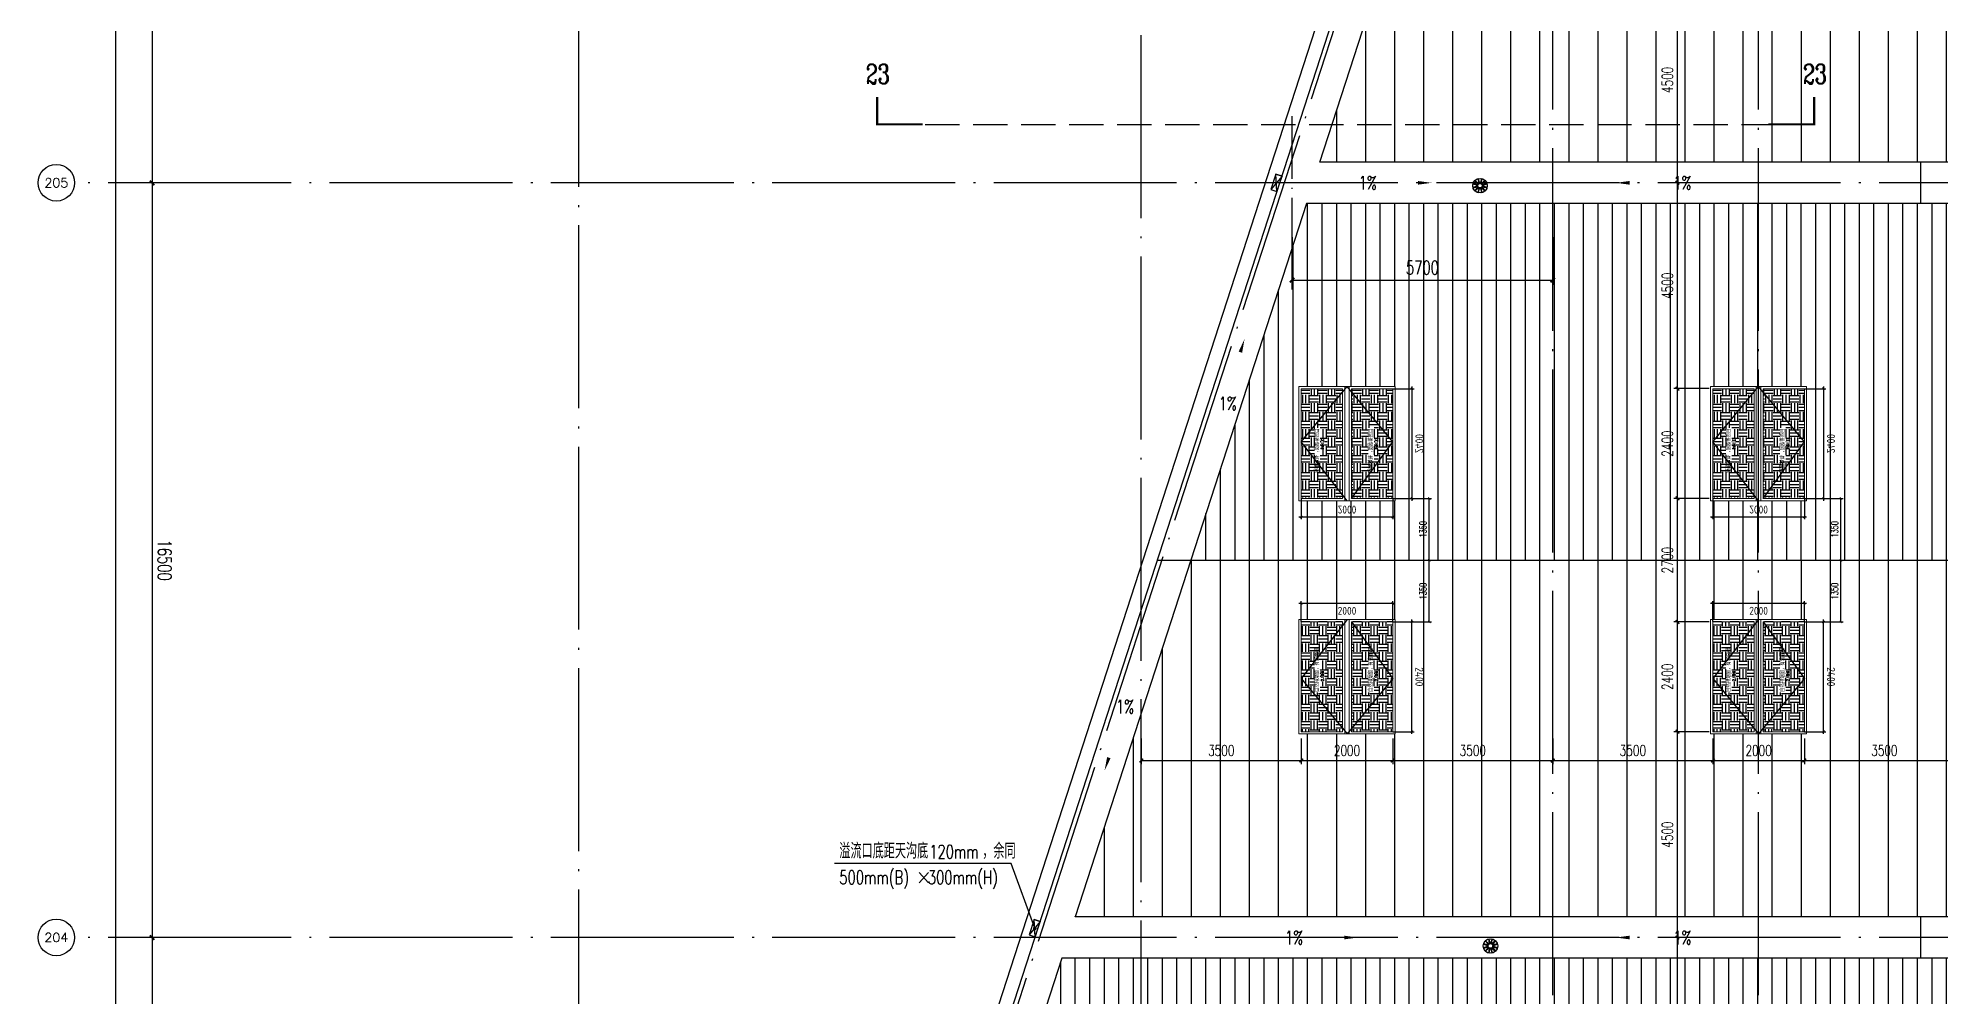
# Model space of a CAD drawing. Extents: x -1313754 to 847533, y 489853 to 941203.
# Drawn here: x 203025 to 244633, y 688271 to 709235 of the extents above; entities that cross this region are included whole.
import ezdxf
from ezdxf.enums import TextEntityAlignment as Align

# ---------------------------------------------------------------- set-up
doc = ezdxf.new("R2010")
doc.units = 0
doc.header["$LTSCALE"] = 1000
doc.header["$MEASUREMENT"] = 0
for name, pattern in [('DASH', [0.35, 0.25, -0.1]), ('DOTE', [2.42, 2, -0.2, 0.02, -0.2]), ('HIDDEN', [9.525, 6.35, -3.175])]:
    doc.linetypes.add(name, pattern=pattern)
doc.layers.get('Defpoints').update_dxf_attribs({"color": 210})
for name, color, linetype in [('A-AXIS-D', 1, 'Continuous'), ('A-AXIS-DOTE', 14, 'DOTE'), ('A-AXIS-DP', 126, 'Continuous'), ('A-AXIS-SYMB', 3, 'Continuous'), ('A-DRAIN', 142, 'Continuous'), ('A-HATCH-2', 251, 'Continuous'), ('A-LIN-V', 9, 'Continuous'), ('A-SFCE', 30, 'Continuous'), ('A-WINDOW', 140, 'Continuous'), ('AS-WALL', 40, 'Continuous'), ('DIM_SYMB', 3, 'Continuous'), ('PUB_TEXT', 7, 'Continuous'), ('SPACE', 7, 'Continuous'), ('SPACE_HATCH', 8, 'Continuous'), ('参考线', 8, 'Continuous'), ('外框', 1, 'HIDDEN'), ('虹吸溢流', 3, 'Continuous'), ('虹吸雨水斗', 6, 'Continuous'), ('虹吸雨水标注XT', 7, 'Continuous')]:
    doc.layers.add(name, color=color, linetype=linetype)
doc.layers.add('成型线', color=3, linetype='Continuous', lineweight=18)
doc.styles.add('_TCH_AXIS', font='COMPLEX', dxfattribs={"bigfont": 'GBCBIG'})
doc.styles.add('_TCH_DIM', font='SIMPLEX', dxfattribs={"bigfont": 'GBCBIG'})
doc.styles.add('_TCH_DIM_T3', font='SIMPLEX', dxfattribs={"width": 0.705882, "bigfont": 'GBCBIG'})
doc.styles.add('_TCH_LABEL', font='COMPLEX', dxfattribs={"bigfont": 'GBCBIG'})
doc.styles.add('_TCH_SPACE', font='SIMPLEX', dxfattribs={"height": 5, "bigfont": 'GBCBIG'})
doc.styles.get("Standard").update_dxf_attribs({"font": 'gbenor.shx', "bigfont": 'gbcbig.shx'})
doc.dimstyles.new('_TCH_ARCH&&100', dxfattribs={"dimtxt": 297.5, "dimasz": 100, "dimexe": 100, "dimexo": 100, "dimgap": 126.25, "dimtad": 1, "dimdec": 0, "dimzin": 0, "dimdsep": 46, "dimtxsty": '_TCH_DIM_T3', "dimblk": 'ARCHTICK', "dimcen": 0.09, "dimclrt": 7, "dimazin": 2, "dimtfac": 1, "dimtdec": 0, "dimtix": 1, "dimtmove": 2, "dimatfit": 3, "dimfxl": 0, "dimtolj": 1, "dimtzin": 0, "dimarcsym": 0})
doc.dimstyles.new('_TCH_ARCH&&50', dxfattribs={"dimtxt": 148.75, "dimasz": 50, "dimexe": 50, "dimexo": 50, "dimgap": 63.125, "dimtad": 1, "dimdec": 0, "dimzin": 0, "dimdsep": 46, "dimtxsty": '_TCH_DIM_T3', "dimblk": 'ARCHTICK', "dimcen": 0.09, "dimclrt": 7, "dimazin": 2, "dimtfac": 1, "dimtdec": 0, "dimtix": 1, "dimtmove": 2, "dimatfit": 3, "dimfxl": 0, "dimtolj": 1, "dimtzin": 0, "dimarcsym": 0})
doc.dimstyles.new('_TCH_ARCH&&80', dxfattribs={"dimtxt": 238, "dimasz": 80, "dimexe": 80, "dimexo": 80, "dimgap": 101, "dimtad": 1, "dimdec": 0, "dimzin": 0, "dimdsep": 46, "dimtxsty": '_TCH_DIM_T3', "dimblk": 'ARCHTICK', "dimcen": 0.09, "dimclrt": 7, "dimazin": 2, "dimtfac": 1, "dimtdec": 0, "dimtix": 1, "dimtmove": 2, "dimatfit": 3, "dimfxl": 0, "dimtolj": 1, "dimtzin": 0, "dimarcsym": 0})
pattern_1 = [(90, (-500100, 0), (-317.5, 0), [])]
pattern_2 = [(90, (-500100, 0), (-635, 0), [])]
pattern_3 = [(0, (0, 0), (187.5, 187.5), [187.5, -187.5]), (0, (0, 70.31), (187.5, 187.5), [187.5, -187.5]), (0, (0, 140.62), (187.5, 187.5), [187.5, -187.5]), (90, (23.44, 164.06), (-187.5, 187.5), [187.5, -187.5]), (90, (93.75, 164.06), (-187.5, 187.5), [187.5, -187.5]), (90, (164.06, 164.06), (-187.5, 187.5), [187.5, -187.5])]

# ---------------------------------------------------------------- blocks, each defined once
blk = doc.blocks.new('rrrrrrrrrrrrrrrrrrrrr')
at = {"layer": 'A-HATCH-2'}
h = blk.add_hatch(dxfattribs=at)
h.set_pattern_fill('ANSI31', color=256, scale=400, angle=45)
h.set_pattern_definition(pattern_2)
h.paths.add_polyline_path([(-266220, 714320), (-133684.3, 714320), (-128454.2, 714320), (-128454.2, 706520), (-269045, 706520), (-266514.8, 714320), (-262540, 714320)])
h = blk.add_hatch(dxfattribs=at)
h.set_pattern_fill('ANSI31', color=256, scale=200, angle=45)
h.set_pattern_definition(pattern_1)
h.paths.add_polyline_path([(-266220, 697820), (-133684.3, 697820), (-128454.2, 697820), (-128454.2, 705620), (-269337, 705620), (-271867.2, 697820), (-262540, 697820)])
h = blk.add_hatch(dxfattribs=at)
h.set_pattern_fill('ANSI31', color=256, scale=400, angle=45)
h.set_pattern_definition(pattern_2)
h.paths.add_polyline_path([(-266220, 697820), (-133684.3, 697820), (-128454.2, 697820), (-128454.2, 690020), (-274397.4, 690020), (-271867.2, 697820), (-262540, 697820)])
h = blk.add_hatch(dxfattribs=at)
h.set_pattern_fill('ANSI31', color=256, scale=200, angle=45)
h.set_pattern_definition(pattern_1)
h.paths.add_polyline_path([(-266220, 681320), (-133684.3, 681320), (-128454.2, 681320), (-128454.2, 689120), (-274689.3, 689120), (-277219.5, 681320), (-262540, 681320)])
at = {"layer": 'A-LIN-V'}
for points in [[(-128454.2, 706520), (-269045, 706520), (-263984.6, 722120), (-128454.2, 722120)], [(-128454.2, 705620), (-269337, 705620), (-274397.4, 690020)], [(-128454.2, 690020), (-274397.4, 690020)], [(-274689.3, 689120), (-279749.7, 673520)], [(-128454.2, 689120), (-274689.3, 689120)]]:
    blk.add_lwpolyline(points, dxfattribs=at)
at = {"layer": 'A-SFCE'}
for points in [[(-285554.2, 654570), (-286154.2, 654570), (-286154.2, 639420), (-128154.2, 639420), (-128154.2, 639420), (-128154.2, 723220), (-264679.1, 723220), (-286154.2, 657017.5), (-286154.2, 656070)], [(-285854.2, 654270), (-285854.2, 639720), (-128454.2, 639720), (-128454.2, 722920), (-264461, 722920), (-285854.2, 656970), (-285854.2, 656370)], [(-272605, 697820), (-128454.2, 697820)]]:
    blk.add_lwpolyline(points, dxfattribs=at)
blk = doc.blocks.new('_ArchTick')
at = {"color": 0, "linetype": 'ByBlock', "const_width": 0.4}
blk.add_lwpolyline([(-0.5, -0.5), (0.5, 0.5)], dxfattribs=at)
blk = doc.blocks.new('44')
at = {"layer": 'A-AXIS-DP', "color": 1}
for p, q in [((280302, 745270), (280302, 747370)), ((277446, 744900), (279946, 744900))]:
    blk.add_line(p, q, dxfattribs=at)
for p, xscale, yscale, zscale, rotation in [((280302, 747320), -50.00000000000003, 50.00000000000003, 50.00000000000001, 270), ((280302, 745320), -50.00000000000001, 50.00000000000001, 50.00000000000001, 90), ((279896, 744900), -50, 50, 50, 180)]:
    blk.add_blockref('_ArchTick', p, dxfattribs=dict(at, xscale=xscale, yscale=yscale, zscale=zscale, rotation=rotation))
at = {"layer": 'A-AXIS-DP', "color": 1, "xscale": -50, "yscale": 50, "zscale": 50}
blk.add_blockref('_ArchTick', (277496, 744900), dxfattribs=at)
at = {"layer": 'A-AXIS-DP', "color": 1, "insert": (278696, 744737), "char_height": 175, "attachment_point": 5, "rotation": 180}
blk.add_mtext('\\A1;2400', dxfattribs=at)
blk.add_wipeout([(277446, 745270), (279946, 745270), (279946, 747370), (277446, 747370)]).dxf.layer = '参考线'
at = {"layer": 'SPACE_HATCH'}
h = blk.add_hatch(dxfattribs=at)
h.set_pattern_fill('土壤', color=1, scale=50, style=0)
h.set_pattern_definition(pattern_3)
h.paths.add_polyline_path([(277496, 746420), (279896, 746420), (279896, 747320), (277496, 747320)])
h.paths.add_polyline_path([(278352, 746904), (279057, 746904), (279057, 747034), (278352, 747034)])
h.paths.add_polyline_path([(278591, 746811), (278817, 746811), (278817, 746895), (278591, 746895)])
h = blk.add_hatch(dxfattribs=at)
h.set_pattern_fill('土壤', color=1, scale=50, style=0)
h.set_pattern_definition(pattern_3)
h.paths.add_polyline_path([(277496, 746220), (279896, 746220), (279896, 745320), (277496, 745320)])
h.paths.add_polyline_path([(278352, 745724), (279057, 745724), (279057, 745854), (278352, 745854)])
h.paths.add_polyline_path([(278591, 745631), (278817, 745631), (278817, 745715), (278591, 745715)])
at = {"layer": 'A-AXIS-DP', "color": 1}
for p, q in [((279906, 747320), (280352, 747320)), ((277496, 745320), (277496, 744850)), ((279896, 745320), (279896, 744850)), ((279906, 745320), (280352, 745320))]:
    blk.add_line(p, q, dxfattribs=at)
at = {"layer": '外框'}
for points in [[(279946, 746320), (278658, 747320), (277446, 746320)], [(279896, 746220), (278658, 745320), (277446, 746320)]]:
    blk.add_lwpolyline(points, dxfattribs=at)
at = {"layer": '成型线'}
for p, q in [((279946, 745270), (279946, 747370)), ((277446, 746370), (279946, 746370)), ((277446, 746270), (279946, 746270)), ((277496, 746420), (279896, 746420)), ((277496, 746220), (279896, 746220))]:
    blk.add_line(p, q, dxfattribs=at)
for points in [[(279946, 745270), (277446, 745270), (277446, 747370), (279946, 747370)], [(277496, 746420), (277496, 747320), (279896, 747320), (279896, 746420)], [(279896, 746220), (279896, 745320), (277496, 745320), (277496, 746220)]]:
    blk.add_lwpolyline(points, dxfattribs=at)
at = {"layer": 'A-AXIS-DP', "color": 1, "insert": (280139, 746320), "char_height": 175, "attachment_point": 5, "rotation": 270}
blk.add_mtext('\\A1;2000', dxfattribs=at)
at = {"layer": 'SPACE', "color": 1, "style": '_TCH_SPACE'}
for p in [(278365, 746930), (278365, 745750)]:
    blk.add_text('自然排烟窗，有效面积', height=96.5, dxfattribs=at).set_placement(p)
at = {"layer": 'SPACE', "color": 1, "style": '_TCH_SPACE', "width": 0.705882}
for s, height, p in [('2.16m', 59.5, (278600, 746828)), ('2', 29.8, (278792, 746863)), ('2.16m', 59.5, (278600, 745648)), ('2', 29.8, (278792, 745683))]:
    blk.add_text(s, height=height, dxfattribs=at).set_placement(p)
blk = doc.blocks.new('*D2266')
at = {"layer": 'A-WINDOW', "color": 0, "lineweight": -2}
for p, q in [((296446, 826270), (296446, 825470)), ((297796, 826270), (297796, 825470)), ((296446, 825520), (297796, 825520))]:
    blk.add_line(p, q, dxfattribs=at)
at = {"layer": 'Defpoints', "color": 0}
for p in [(296446, 826320), (297796, 826320), (297796, 825520)]:
    blk.add_point(p, dxfattribs=at)
at = {"layer": 'A-WINDOW', "color": 0, "lineweight": -2, "xscale": 50, "yscale": 50, "zscale": 50, "rotation": 180}
blk.add_blockref('_ArchTick', (296446, 825520), dxfattribs=at)
at = {"layer": 'A-WINDOW', "color": 0, "lineweight": -2, "xscale": 50, "yscale": 50, "zscale": 50}
blk.add_blockref('_ArchTick', (297796, 825520), dxfattribs=at)
at = {"layer": 'A-WINDOW', "color": 7, "insert": (297121, 825657), "char_height": 148.8, "attachment_point": 5, "style": '_TCH_DIM_T3'}
blk.add_mtext('\\A1;1350', dxfattribs=at)
blk = doc.blocks.new('*D2267')
at = {"layer": 'A-WINDOW', "color": 0, "lineweight": -2}
for p, q in [((297796, 826270), (297796, 825470)), ((299146, 826270), (299146, 825470)), ((297796, 825520), (299146, 825520))]:
    blk.add_line(p, q, dxfattribs=at)
at = {"layer": 'Defpoints', "color": 0}
for p in [(297796, 826320), (299146, 826320), (299146, 825520)]:
    blk.add_point(p, dxfattribs=at)
at = {"layer": 'A-WINDOW', "color": 0, "lineweight": -2, "xscale": 50, "yscale": 50, "zscale": 50, "rotation": 180}
blk.add_blockref('_ArchTick', (297796, 825520), dxfattribs=at)
at = {"layer": 'A-WINDOW', "color": 0, "lineweight": -2, "xscale": 50, "yscale": 50, "zscale": 50}
blk.add_blockref('_ArchTick', (299146, 825520), dxfattribs=at)
at = {"layer": 'A-WINDOW', "color": 7, "insert": (298471, 825657), "char_height": 148.8, "attachment_point": 5, "style": '_TCH_DIM_T3'}
blk.add_mtext('\\A1;1350', dxfattribs=at)
blk = doc.blocks.new('*D2062')
at = {"layer": 'A-AXIS-DP', "color": 0, "lineweight": -2}
for p, q in [((227146, 693920), (227146, 693360)), ((230646, 693920), (230646, 693360)), ((227146, 693440), (230646, 693440))]:
    blk.add_line(p, q, dxfattribs=at)
at = {"layer": 'Defpoints', "color": 0}
for p in [(227146, 694000), (230646, 694000), (230646, 693440)]:
    blk.add_point(p, dxfattribs=at)
at = {"layer": 'A-AXIS-DP', "color": 0, "lineweight": -2, "xscale": 80, "yscale": 80, "zscale": 80, "rotation": 180}
blk.add_blockref('_ArchTick', (227146, 693440), dxfattribs=at)
at = {"layer": 'A-AXIS-DP', "color": 0, "lineweight": -2, "xscale": 80, "yscale": 80, "zscale": 80}
blk.add_blockref('_ArchTick', (230646, 693440), dxfattribs=at)
at = {"layer": 'A-AXIS-DP', "color": 7, "insert": (228896, 693660), "char_height": 238, "attachment_point": 5, "style": '_TCH_DIM_T3'}
blk.add_mtext('\\A1;3500', dxfattribs=at)
blk = doc.blocks.new('*D2063')
at = {"layer": 'A-AXIS-DP', "color": 0, "lineweight": -2}
for p, q in [((230646, 693920), (230646, 693360)), ((232646, 693920), (232646, 693360)), ((230646, 693440), (232646, 693440))]:
    blk.add_line(p, q, dxfattribs=at)
at = {"layer": 'Defpoints', "color": 0}
for p in [(230646, 694000), (232646, 694000), (232646, 693440)]:
    blk.add_point(p, dxfattribs=at)
at = {"layer": 'A-AXIS-DP', "color": 0, "lineweight": -2, "xscale": 80, "yscale": 80, "zscale": 80, "rotation": 180}
blk.add_blockref('_ArchTick', (230646, 693440), dxfattribs=at)
at = {"layer": 'A-AXIS-DP', "color": 0, "lineweight": -2, "xscale": 80, "yscale": 80, "zscale": 80}
blk.add_blockref('_ArchTick', (232646, 693440), dxfattribs=at)
at = {"layer": 'A-AXIS-DP', "color": 7, "insert": (231646, 693660), "char_height": 238, "attachment_point": 5, "style": '_TCH_DIM_T3'}
blk.add_mtext('\\A1;2000', dxfattribs=at)
blk = doc.blocks.new('*D2064')
at = {"layer": 'A-AXIS-DP', "color": 0, "lineweight": -2}
for p, q in [((232646, 693920), (232646, 693360)), ((236146, 693920), (236146, 693360)), ((232646, 693440), (236146, 693440))]:
    blk.add_line(p, q, dxfattribs=at)
at = {"layer": 'Defpoints', "color": 0}
for p in [(232646, 694000), (236146, 694000), (236146, 693440)]:
    blk.add_point(p, dxfattribs=at)
at = {"layer": 'A-AXIS-DP', "color": 0, "lineweight": -2, "xscale": 80, "yscale": 80, "zscale": 80, "rotation": 180}
blk.add_blockref('_ArchTick', (232646, 693440), dxfattribs=at)
at = {"layer": 'A-AXIS-DP', "color": 0, "lineweight": -2, "xscale": 80, "yscale": 80, "zscale": 80}
blk.add_blockref('_ArchTick', (236146, 693440), dxfattribs=at)
at = {"layer": 'A-AXIS-DP', "color": 7, "insert": (234396, 693660), "char_height": 238, "attachment_point": 5, "style": '_TCH_DIM_T3'}
blk.add_mtext('\\A1;3500', dxfattribs=at)
blk = doc.blocks.new('*D2065')
at = {"layer": 'A-AXIS-DP', "color": 0, "lineweight": -2}
for p, q in [((236146, 693920), (236146, 693360)), ((239646, 693920), (239646, 693360)), ((236146, 693440), (239646, 693440))]:
    blk.add_line(p, q, dxfattribs=at)
at = {"layer": 'Defpoints', "color": 0}
for p in [(236146, 694000), (239646, 694000), (239646, 693440)]:
    blk.add_point(p, dxfattribs=at)
at = {"layer": 'A-AXIS-DP', "color": 0, "lineweight": -2, "xscale": 80, "yscale": 80, "zscale": 80, "rotation": 180}
blk.add_blockref('_ArchTick', (236146, 693440), dxfattribs=at)
at = {"layer": 'A-AXIS-DP', "color": 0, "lineweight": -2, "xscale": 80, "yscale": 80, "zscale": 80}
blk.add_blockref('_ArchTick', (239646, 693440), dxfattribs=at)
at = {"layer": 'A-AXIS-DP', "color": 7, "insert": (237896, 693660), "char_height": 238, "attachment_point": 5, "style": '_TCH_DIM_T3'}
blk.add_mtext('\\A1;3500', dxfattribs=at)
blk = doc.blocks.new('*D2066')
at = {"layer": 'A-AXIS-DP', "color": 0, "lineweight": -2}
for p, q in [((239646, 693920), (239646, 693360)), ((241646, 693920), (241646, 693360)), ((239646, 693440), (241646, 693440))]:
    blk.add_line(p, q, dxfattribs=at)
at = {"layer": 'Defpoints', "color": 0}
for p in [(239646, 694000), (241646, 694000), (241646, 693440)]:
    blk.add_point(p, dxfattribs=at)
at = {"layer": 'A-AXIS-DP', "color": 0, "lineweight": -2, "xscale": 80, "yscale": 80, "zscale": 80, "rotation": 180}
blk.add_blockref('_ArchTick', (239646, 693440), dxfattribs=at)
at = {"layer": 'A-AXIS-DP', "color": 0, "lineweight": -2, "xscale": 80, "yscale": 80, "zscale": 80}
blk.add_blockref('_ArchTick', (241646, 693440), dxfattribs=at)
at = {"layer": 'A-AXIS-DP', "color": 7, "insert": (240646, 693660), "char_height": 238, "attachment_point": 5, "style": '_TCH_DIM_T3'}
blk.add_mtext('\\A1;2000', dxfattribs=at)
blk = doc.blocks.new('*D2067')
at = {"layer": 'A-AXIS-DP', "color": 0, "lineweight": -2}
for p, q in [((241646, 693920), (241646, 693360)), ((245146, 693920), (245146, 693360)), ((241646, 693440), (245146, 693440))]:
    blk.add_line(p, q, dxfattribs=at)
at = {"layer": 'Defpoints', "color": 0}
for p in [(241646, 694000), (245146, 694000), (245146, 693440)]:
    blk.add_point(p, dxfattribs=at)
at = {"layer": 'A-AXIS-DP', "color": 0, "lineweight": -2, "xscale": 80, "yscale": 80, "zscale": 80, "rotation": 180}
blk.add_blockref('_ArchTick', (241646, 693440), dxfattribs=at)
at = {"layer": 'A-AXIS-DP', "color": 0, "lineweight": -2, "xscale": 80, "yscale": 80, "zscale": 80}
blk.add_blockref('_ArchTick', (245146, 693440), dxfattribs=at)
at = {"layer": 'A-AXIS-DP', "color": 7, "insert": (243396, 693660), "char_height": 238, "attachment_point": 5, "style": '_TCH_DIM_T3'}
blk.add_mtext('\\A1;3500', dxfattribs=at)
blk = doc.blocks.new('*D2146')
at = {"layer": 'A-AXIS-DP', "color": 0, "lineweight": -2}
for p, q in [((239566, 710570), (238792, 710570)), ((238872, 706070), (238872, 710570)), ((239566, 706070), (238792, 706070))]:
    blk.add_line(p, q, dxfattribs=at)
at = {"layer": 'Defpoints', "color": 0}
for p in [(238872, 710570), (239646, 710570), (239646, 706070)]:
    blk.add_point(p, dxfattribs=at)
at = {"layer": 'A-AXIS-DP', "color": 0, "lineweight": -2, "xscale": 80, "yscale": 80, "zscale": 80}
for p, rotation in [((238872, 710570), 90), ((238872, 706070), 270)]:
    blk.add_blockref('_ArchTick', p, dxfattribs=dict(at, rotation=rotation))
at = {"layer": 'A-AXIS-DP', "color": 7, "insert": (238652, 708320), "char_height": 238, "attachment_point": 5, "rotation": 90, "style": '_TCH_DIM_T3'}
blk.add_mtext('\\A1;4500', dxfattribs=at)
blk = doc.blocks.new('*D2147')
at = {"layer": 'A-AXIS-DP', "color": 0, "lineweight": -2}
for p, q in [((239566, 706070), (238792, 706070)), ((238872, 701570), (238872, 706070)), ((239566, 701570), (238792, 701570))]:
    blk.add_line(p, q, dxfattribs=at)
at = {"layer": 'Defpoints', "color": 0}
for p in [(238872, 706070), (239646, 706070), (239646, 701570)]:
    blk.add_point(p, dxfattribs=at)
at = {"layer": 'A-AXIS-DP', "color": 0, "lineweight": -2, "xscale": 80, "yscale": 80, "zscale": 80}
for p, rotation in [((238872, 706070), 90), ((238872, 701570), 270)]:
    blk.add_blockref('_ArchTick', p, dxfattribs=dict(at, rotation=rotation))
at = {"layer": 'A-AXIS-DP', "color": 7, "insert": (238652, 703820), "char_height": 238, "attachment_point": 5, "rotation": 90, "style": '_TCH_DIM_T3'}
blk.add_mtext('\\A1;4500', dxfattribs=at)
blk = doc.blocks.new('*D2148')
at = {"layer": 'A-AXIS-DP', "color": 0, "lineweight": -2}
for p, q in [((239566, 701570), (238792, 701570)), ((238872, 699170), (238872, 701570)), ((239566, 699170), (238792, 699170))]:
    blk.add_line(p, q, dxfattribs=at)
at = {"layer": 'Defpoints', "color": 0}
for p in [(238872, 701570), (239646, 701570), (239646, 699170)]:
    blk.add_point(p, dxfattribs=at)
at = {"layer": 'A-AXIS-DP', "color": 0, "lineweight": -2, "xscale": 80, "yscale": 80, "zscale": 80}
for p, rotation in [((238872, 701570), 90), ((238872, 699170), 270)]:
    blk.add_blockref('_ArchTick', p, dxfattribs=dict(at, rotation=rotation))
at = {"layer": 'A-AXIS-DP', "color": 7, "insert": (238652, 700370), "char_height": 238, "attachment_point": 5, "rotation": 90, "style": '_TCH_DIM_T3'}
blk.add_mtext('\\A1;2400', dxfattribs=at)
blk = doc.blocks.new('*D2149')
at = {"layer": 'A-AXIS-DP', "color": 0, "lineweight": -2}
for p, q in [((239566, 699170), (238792, 699170)), ((238872, 696470), (238872, 699170)), ((239566, 696470), (238792, 696470))]:
    blk.add_line(p, q, dxfattribs=at)
at = {"layer": 'Defpoints', "color": 0}
for p in [(238872, 699170), (239646, 699170), (239646, 696470)]:
    blk.add_point(p, dxfattribs=at)
at = {"layer": 'A-AXIS-DP', "color": 0, "lineweight": -2, "xscale": 80, "yscale": 80, "zscale": 80}
for p, rotation in [((238872, 699170), 90), ((238872, 696470), 270)]:
    blk.add_blockref('_ArchTick', p, dxfattribs=dict(at, rotation=rotation))
at = {"layer": 'A-AXIS-DP', "color": 7, "insert": (238652, 697820), "char_height": 238, "attachment_point": 5, "rotation": 90, "style": '_TCH_DIM_T3'}
blk.add_mtext('\\A1;2700', dxfattribs=at)
blk = doc.blocks.new('*D2150')
at = {"layer": 'A-AXIS-DP', "color": 0, "lineweight": -2}
for p, q in [((239566, 696470), (238792, 696470)), ((238872, 694070), (238872, 696470)), ((239566, 694070), (238792, 694070))]:
    blk.add_line(p, q, dxfattribs=at)
at = {"layer": 'Defpoints', "color": 0}
for p in [(238872, 696470), (239646, 696470), (239646, 694070)]:
    blk.add_point(p, dxfattribs=at)
at = {"layer": 'A-AXIS-DP', "color": 0, "lineweight": -2, "xscale": 80, "yscale": 80, "zscale": 80}
for p, rotation in [((238872, 696470), 90), ((238872, 694070), 270)]:
    blk.add_blockref('_ArchTick', p, dxfattribs=dict(at, rotation=rotation))
at = {"layer": 'A-AXIS-DP', "color": 7, "insert": (238652, 695270), "char_height": 238, "attachment_point": 5, "rotation": 90, "style": '_TCH_DIM_T3'}
blk.add_mtext('\\A1;2400', dxfattribs=at)
blk = doc.blocks.new('*D2151')
at = {"layer": 'A-AXIS-DP', "color": 0, "lineweight": -2}
for p, q in [((239566, 694070), (238792, 694070)), ((238872, 689570), (238872, 694070)), ((239566, 689570), (238792, 689570))]:
    blk.add_line(p, q, dxfattribs=at)
at = {"layer": 'Defpoints', "color": 0}
for p in [(238872, 694070), (239646, 694070), (239646, 689570)]:
    blk.add_point(p, dxfattribs=at)
at = {"layer": 'A-AXIS-DP', "color": 0, "lineweight": -2, "xscale": 80, "yscale": 80, "zscale": 80}
for p, rotation in [((238872, 694070), 90), ((238872, 689570), 270)]:
    blk.add_blockref('_ArchTick', p, dxfattribs=dict(at, rotation=rotation))
at = {"layer": 'A-AXIS-DP', "color": 7, "insert": (238652, 691820), "char_height": 238, "attachment_point": 5, "rotation": 90, "style": '_TCH_DIM_T3'}
blk.add_mtext('\\A1;4500', dxfattribs=at)
blk = doc.blocks.new('*D2152')
at = {"layer": 'A-AXIS-DP', "color": 0, "lineweight": -2}
for p, q in [((239566, 689570), (238792, 689570)), ((238872, 685070), (238872, 689570)), ((239566, 685070), (238792, 685070))]:
    blk.add_line(p, q, dxfattribs=at)
at = {"layer": 'Defpoints', "color": 0}
for p in [(238872, 689570), (239646, 689570), (239646, 685070)]:
    blk.add_point(p, dxfattribs=at)
at = {"layer": 'A-AXIS-DP', "color": 0, "lineweight": -2, "xscale": 80, "yscale": 80, "zscale": 80}
for p, rotation in [((238872, 689570), 90), ((238872, 685070), 270)]:
    blk.add_blockref('_ArchTick', p, dxfattribs=dict(at, rotation=rotation))
at = {"layer": 'A-AXIS-DP', "color": 7, "insert": (238652, 687320), "char_height": 238, "attachment_point": 5, "rotation": 90, "style": '_TCH_DIM_T3'}
blk.add_mtext('\\A1;4500', dxfattribs=at)
blk = doc.blocks.new('*D1231')
at = {"layer": 'A-AXIS-D', "color": 0, "lineweight": -2}
for p, q in [((-73024, -115250), (-73846, -115250)), ((-73746, -115250), (-73746, -131750)), ((-73024, -131750), (-73846, -131750))]:
    blk.add_line(p, q, dxfattribs=at)
at = {"layer": 'Defpoints', "color": 0}
for p in [(-72924, -115250), (-73746, -131750), (-72924, -131750)]:
    blk.add_point(p, dxfattribs=at)
at = {"layer": 'A-AXIS-D', "color": 0, "lineweight": -2, "xscale": 100, "yscale": 100, "zscale": 100}
for p, rotation in [((-73746, -115250), 90), ((-73746, -131750), 270)]:
    blk.add_blockref('_ArchTick', p, dxfattribs=dict(at, rotation=rotation))
at = {"layer": 'A-AXIS-D', "color": 7, "insert": (-73471, -123500), "char_height": 297.5, "attachment_point": 5, "rotation": 270, "style": '_TCH_DIM_T3'}
blk.add_mtext('\\A1;16500', dxfattribs=at)
blk = doc.blocks.new('*D1232')
at = {"layer": 'A-AXIS-D', "color": 0, "lineweight": -2}
for p, q in [((-73024, -98750), (-73846, -98750)), ((-73746, -98750), (-73746, -115250)), ((-73024, -115250), (-73846, -115250))]:
    blk.add_line(p, q, dxfattribs=at)
at = {"layer": 'Defpoints', "color": 0}
for p in [(-72924, -98750), (-73746, -115250), (-72924, -115250)]:
    blk.add_point(p, dxfattribs=at)
at = {"layer": 'A-AXIS-D', "color": 0, "lineweight": -2, "xscale": 100, "yscale": 100, "zscale": 100}
for p, rotation in [((-73746, -98750), 90), ((-73746, -115250), 270)]:
    blk.add_blockref('_ArchTick', p, dxfattribs=dict(at, rotation=rotation))
at = {"layer": 'A-AXIS-D', "color": 7, "insert": (-73471, -107000), "char_height": 297.5, "attachment_point": 5, "rotation": 270, "style": '_TCH_DIM_T3'}
blk.add_mtext('\\A1;16500', dxfattribs=at)
blk = doc.blocks.new('*D1233')
at = {"layer": 'A-AXIS-D', "color": 0, "lineweight": -2}
for p, q in [((-73024, -82250), (-73846, -82250)), ((-73746, -82250), (-73746, -98750)), ((-73024, -98750), (-73846, -98750))]:
    blk.add_line(p, q, dxfattribs=at)
at = {"layer": 'Defpoints', "color": 0}
for p in [(-72924, -82250), (-73746, -98750), (-72924, -98750)]:
    blk.add_point(p, dxfattribs=at)
at = {"layer": 'A-AXIS-D', "color": 0, "lineweight": -2, "xscale": 100, "yscale": 100, "zscale": 100}
for p, rotation in [((-73746, -82250), 90), ((-73746, -98750), 270)]:
    blk.add_blockref('_ArchTick', p, dxfattribs=dict(at, rotation=rotation))
at = {"layer": 'A-AXIS-D', "color": 7, "insert": (-73471, -90500), "char_height": 297.5, "attachment_point": 5, "rotation": 270, "style": '_TCH_DIM_T3'}
blk.add_mtext('\\A1;16500', dxfattribs=at)
blk = doc.blocks.new('*D1407')
at = {"layer": 'A-AXIS-D', "color": 0, "lineweight": -2}
for p, q in [((-73124, -81600), (-74646, -81600)), ((-74546, -81600), (-74546, -165400)), ((-73124, -165400), (-74646, -165400))]:
    blk.add_line(p, q, dxfattribs=at)
at = {"layer": 'Defpoints', "color": 0}
for p in [(-73024, -81600), (-74546, -165400), (-73024, -165400)]:
    blk.add_point(p, dxfattribs=at)
at = {"layer": 'A-AXIS-D', "color": 0, "lineweight": -2, "xscale": 100, "yscale": 100, "zscale": 100}
for p, rotation in [((-74546, -81600), 90), ((-74546, -165400), 270)]:
    blk.add_blockref('_ArchTick', p, dxfattribs=dict(at, rotation=rotation))
at = {"layer": 'A-AXIS-D', "color": 7, "insert": (-74271, -123500), "char_height": 297.5, "attachment_point": 5, "rotation": 270, "style": '_TCH_DIM_T3'}
blk.add_mtext('\\A1;83800', dxfattribs=at)
blk = doc.blocks.new('*D1483')
at = {"layer": 'A-AXIS-D', "color": 0, "lineweight": -2}
for p, q in [((-48818, -99940), (-48818, -100978)), ((-43118, -99940), (-43118, -100978)), ((-48818, -100878), (-43118, -100878))]:
    blk.add_line(p, q, dxfattribs=at)
at = {"layer": 'Defpoints', "color": 0}
for p in [(-48818, -99840), (-43118, -99840), (-43118, -100878)]:
    blk.add_point(p, dxfattribs=at)
at = {"layer": 'A-AXIS-D', "color": 0, "lineweight": -2, "xscale": 100, "yscale": 100, "zscale": 100, "rotation": 180}
blk.add_blockref('_ArchTick', (-48818, -100878), dxfattribs=at)
at = {"layer": 'A-AXIS-D', "color": 0, "lineweight": -2, "xscale": 100, "yscale": 100, "zscale": 100}
blk.add_blockref('_ArchTick', (-43118, -100878), dxfattribs=at)
at = {"layer": 'A-AXIS-D', "color": 7, "insert": (-45968, -100602), "char_height": 297.5, "attachment_point": 5, "style": '_TCH_DIM_T3'}
blk.add_mtext('\\A1;5700', dxfattribs=at)
blk = doc.blocks.new('“奔腾”虹吸雨水斗')
at = {"layer": '虹吸雨水斗', "lineweight": 25}
for p, q in [((946944, 86685), (947028, 86658)), ((947032, 86673), (946946, 86692)), ((946982, 86753), (947040, 86688)), ((947052, 86699), (946987, 86758)), ((947048, 86793), (947066, 86707)), ((947082, 86711), (947055, 86795)), ((947125, 86795), (947098, 86711)), ((947114, 86707), (947132, 86793)), ((947194, 86758), (947128, 86699)), ((947140, 86688), (947199, 86753)), ((947234, 86692), (947148, 86673)), ((947152, 86658), (947236, 86685)), ((947028, 86641), (946944, 86614)), ((946946, 86607), (947032, 86625)), ((947040, 86611), (946982, 86546)), ((946987, 86541), (947052, 86600)), ((947066, 86592), (947048, 86506)), ((947055, 86504), (947082, 86587)), ((947098, 86587), (947125, 86504)), ((947132, 86506), (947114, 86592)), ((947128, 86600), (947194, 86541)), ((947199, 86546), (947140, 86611)), ((947148, 86625), (947234, 86607)), ((947236, 86614), (947152, 86641))]:
    blk.add_line(p, q, dxfattribs=at)
for radius in [150, 47.6]:
    blk.add_circle((947090, 86649), radius, dxfattribs=at)
for centre, start, end in [((947025, 86649), 291.6382, 68.3675), ((947034, 86682), 261.6382, 38.3675), ((947057, 86706), 231.6382, 8.3675), ((947090, 86715), 201.6382, 338.3675), ((947123, 86706), 171.6382, 308.3675), ((947147, 86682), 141.6382, 278.3675), ((947155, 86649), 111.6382, 248.3675), ((947034, 86617), 321.6382, 98.3675), ((947057, 86593), 351.6382, 128.3675), ((947090, 86584), 21.6382, 158.3675), ((947123, 86593), 51.6382, 188.3675), ((947147, 86617), 81.6382, 218.3675)]:
    blk.add_arc(centre, 8.82, start, end, dxfattribs=at)
blk = doc.blocks.new('溢流口')
at = {"layer": '虹吸雨水标注XT'}
for p, q in [((-250, 98), (250, -98)), ((250, 98), (-250, -98)), ((250, -98), (250, 98))]:
    blk.add_line(p, q, dxfattribs=at)
blk.add_lwpolyline([(-250, 98), (250, 98), (250, -98), (-250, -98)], close=True, dxfattribs=at)
blk = doc.blocks.new('21321423')
at = {"layer": 'A-AXIS-SYMB'}
for p, q in [((224300, 691190), (220440, 691190)), ((224820, 689771), (224300, 691190))]:
    blk.add_line(p, q, dxfattribs=at)
for points in [[(232345, 706070, 0, 0, 0), (233495, 706070, 0, 80, 0), (233195, 706070, 0, 0, 0)], [(238675, 706070, 0, 0, 0), (237525, 706070, 0, 80, 0), (237825, 706070, 0, 0, 0)], [(229042, 701495, 0, 0, 0), (229405, 702654, 0, 80, 0), (229315, 702368, 0, 0, 0)], [(226730, 694370, 0, 0, 0), (226344, 693219, 0, 80, 0), (226439, 693503, 0, 0, 0)], [(230735, 689570, 0, 0, 0), (231885, 689570, 0, 80, 0), (231585, 689570, 0, 0, 0)], [(238675, 689570, 0, 0, 0), (237525, 689570, 0, 80, 0), (237825, 689570, 0, 0, 0)]]:
    blk.add_lwpolyline(points, format="xyseb", dxfattribs=at)
at = {"layer": 'A-AXIS-SYMB', "const_width": 40}
blk.add_lwpolyline([(224827, 689752, 1), (224813, 689790, 1)], format="xyb", close=True, dxfattribs=at)
at = {"layer": 'A-DRAIN'}
for p, q in [((244189, 706520), (244189, 705620)), ((244189, 690020), (244189, 689120))]:
    blk.add_line(p, q, dxfattribs=at)
at = {"layer": '虹吸溢流', "ltscale": 200, "yscale": 0.70754716981, "zscale": 0.70754716981}
for p, xscale, rotation in [((230104, 706070), -0.7075471698100001, 251.9335370005451), ((224818, 689774), -0.70754716981, 252.2953011870283)]:
    blk.add_blockref('溢流口', p, dxfattribs=dict(at, xscale=xscale, rotation=rotation))
at = {"layer": '虹吸雨水斗', "xscale": 1.061320754715, "yscale": 1.061320754715, "zscale": 1.061320754715}
for p in [(-770612, 614046), (-770384, 597423)]:
    blk.add_blockref('“奔腾”虹吸雨水斗', p, dxfattribs=at)
at = {"layer": 'PUB_TEXT', "style": '_TCH_DIM', "width": 0.705882}
for s, p in [('1%%%', (231900, 705921)), ('1%%%', (238780, 705921)), ('1%%%', (228841, 701097)), ('1%%%', (226594, 694470)), ('120mm', (222511, 691295)), ('500mm(B)', (220545, 690735)), ('300mm(H)', (222481, 690735)), ('1%%%', (230290, 689421)), ('1%%%', (238780, 689421))]:
    blk.add_text(s, height=297.5, dxfattribs=at).set_placement(p)
at = {"layer": 'PUB_TEXT', "style": '_TCH_DIM'}
for s, height, p in [('溢流口底距天沟底', 337.6, (220545, 691295)), ('，余同', 337.6, (223671, 691295)), ('×', 338, (222235, 690735))]:
    blk.add_text(s, height=height, dxfattribs=at).set_placement(p)
blk = doc.blocks.new('eeee')
at = {"layer": 'A-LIN-V'}
blk.add_blockref('44', (16550, 81000), dxfattribs=at)
at = {"layer": 'A-LIN-V', "xscale": -0.9999999999999998}
blk.add_blockref('44', (579041.6, 81000), dxfattribs=at)
at = {"layer": 'A-WINDOW', "color": 1}
for p1, p2, picture, middle in [((296445.9, 826320), (297795.8, 826320), '*D2266', (297120.8, 825657.5)), ((297795.8, 826320), (299145.8, 826320), '*D2267', (298470.8, 825657.5))]:
    dim = blk.add_aligned_dim(p1=p1, p2=p2, distance=-800, dimstyle='_TCH_ARCH&&50', dxfattribs=at)
    dim.commit()
    dim.dimension.update_dxf_attribs({"geometry": picture, "text_midpoint": middle})
blk = doc.blocks.new('423432432222')
at = {"layer": 'A-WINDOW', "rotation": 90}
blk.add_blockref('eeee', (1193916, 416524), dxfattribs=at)
blk = doc.blocks.new('242343243')
at = {"layer": 'A-WINDOW'}
for p in [(-134950, -16500), (-125950, -16500)]:
    blk.add_blockref('423432432222', p, dxfattribs=at)
at = {"layer": 'A-AXIS-DP'}
for p1, p2, picture, middle in [((239645.9, 706070), (239645.9, 710570), '*D2146', (238651.6, 708320)), ((239645.9, 685070), (239645.9, 689570), '*D2152', (238651.6, 687320))]:
    dim = blk.add_aligned_dim(p1=p1, p2=p2, distance=774.3, dimstyle='_TCH_ARCH&&80', dxfattribs=at)
    dim.commit()
    dim.dimension.update_dxf_attribs({"geometry": picture, "text_midpoint": middle})
for p1, p2, distance, picture, middle in [((239645.9, 701570), (239645.9, 706070), 774.3, '*D2147', (238651.6, 703820)), ((239645.9, 699170), (239645.9, 701570), 774.3, '*D2148', (238651.6, 700370)), ((239645.9, 696470), (239645.9, 699170), 774.3, '*D2149', (238651.6, 697820)), ((239645.9, 694070), (239645.9, 696470), 774.3, '*D2150', (238651.6, 695270)), ((239645.9, 689570), (239645.9, 694070), 774.3, '*D2151', (238651.6, 691820)), ((227145.8, 694000), (230645.9, 694000), -560, '*D2062', (228895.9, 693660)), ((230645.9, 694000), (232645.9, 694000), -560, '*D2063', (231645.9, 693660)), ((232645.9, 694000), (236145.8, 694000), -560, '*D2064', (234395.9, 693660)), ((236145.8, 694000), (239645.9, 694000), -560, '*D2065', (237895.9, 693660)), ((239645.9, 694000), (241645.9, 694000), -560, '*D2066', (240645.9, 693660)), ((241645.9, 694000), (245145.8, 694000), -560, '*D2067', (243395.9, 693660))]:
    dim = blk.add_aligned_dim(p1=p1, p2=p2, distance=distance, dimstyle='_TCH_ARCH&&80', dxfattribs=at)
    dim.commit()
    dim.dimension.update_dxf_attribs({"geometry": picture, "text_midpoint": middle})
blk = doc.blocks.new('dote')
at = {"layer": 'A-AXIS-D'}
for centre in [(-75839, -98748.9), (-75839, -115248.9)]:
    blk.add_circle(centre, 400, dxfattribs=at)
at = {"layer": 'A-AXIS-DOTE', "ltscale": 2}
for p, q in [((-64417.8, -171438.9), (-64417.8, -75850)), ((-52117.8, -264080), (-52117.8, -75950)), ((-43117.8, -169748.9), (-43117.8, -75950)), ((-38617.8, -169748.9), (-38617.8, -75950)), ((98696.4, -98750), (-75513.6, -98750)), ((98696.4, -115250), (-75513.6, -115250))]:
    blk.add_line(p, q, dxfattribs=at)
at = {"layer": 'A-AXIS-DOTE'}
blk.add_line((-48817.8, -101080), (-48817.8, -97290), dxfattribs=at)
at = {"layer": 'A-AXIS-DOTE', "ltscale": 2}
blk.add_lwpolyline([(-66316.4, -152160.4), (-42470.2, -78666)], dxfattribs=at)
at = {"layer": 'DIM_SYMB', "const_width": 50}
for points in [[(-57893.6, -96870.9), (-57893.6, -97470.9), (-56893.6, -97470.9)], [(-38403.6, -97470.9), (-37403.6, -97470.9), (-37403.6, -96870.9)]]:
    blk.add_lwpolyline(points, dxfattribs=at)
at = {"layer": 'DIM_SYMB', "linetype": 'DASH', "ltscale": 3}
blk.add_lwpolyline([(-57893.6, -97470.9), (-38003.6, -97470.9)], dxfattribs=at)
at = {"layer": 'PUB_TEXT', "style": '_TCH_LABEL', "width": 0.705882}
for p in [(-58136.5, -96583.4), (-37646.5, -96583.4)]:
    blk.add_text('23', height=425, dxfattribs=at).set_placement(p)
at = {"layer": 'PUB_TEXT', "style": '_TCH_AXIS'}
for s, height, p, p2 in [('205', 202.97, (-76100, -98850.4), (-75578, -98850.4)), ('204', 196.63, (-76101.2, -115347.2), (-75576.8, -115347.2))]:
    blk.add_text(s, height=height, dxfattribs=at).set_placement(p, p2, align=Align.FIT)
at = {"layer": 'A-AXIS-D'}
for base, p1, p2, picture, middle in [((-74546.2, -165400), (-73024, -81600), (-73024, -165400), '*D1407', (-74271.2, -123500)), ((-73746.2, -98750), (-72924, -82250), (-72924, -98750), '*D1233', (-73471.2, -90500)), ((-73746.2, -115250), (-72924, -98750), (-72924, -115250), '*D1232', (-73471.2, -107000)), ((-73746.2, -131750), (-72924, -115250), (-72924, -131750), '*D1231', (-73471.2, -123500))]:
    dim = blk.add_linear_dim(base=base, p1=p1, p2=p2, angle=270, dimstyle='_TCH_ARCH&&100', override={"dimgap": 0}, dxfattribs=at)
    dim.commit()
    dim.dimension.update_dxf_attribs({"geometry": picture, "text_midpoint": middle, "dimtype": 161, "text_rotation": 270})
dim = blk.add_linear_dim(base=(-43117.8, -100877.5), p1=(-48817.8, -99840), p2=(-43117.8, -99840), angle=0, dimstyle='_TCH_ARCH&&100', override={"dimgap": 0}, dxfattribs=at)
dim.commit()
dim.dimension.update_dxf_attribs({"geometry": '*D1483', "text_midpoint": (-45967.8, -100602.5), "dimtype": 161})

msp = doc.modelspace()

# ---------------------------------------------------------------- block references
msp.add_blockref('rrrrrrrrrrrrrrrrrrrrr', (500100, 0))

# ---------------------------------------------------------------- next in the draw order: block references
at = {"layer": 'A-WINDOW'}
msp.add_blockref('242343243', (0, 0), dxfattribs=at)

# ---------------------------------------------------------------- next in the draw order: block references
at = {"layer": 'AS-WALL'}
msp.add_blockref('dote', (279263.6, 804820), dxfattribs=at)
at = {"layer": '虹吸雨水斗', "linetype": 'Continuous'}
msp.add_blockref('21321423', (0, 0), dxfattribs=at)

doc.saveas('drawing.dxf')
